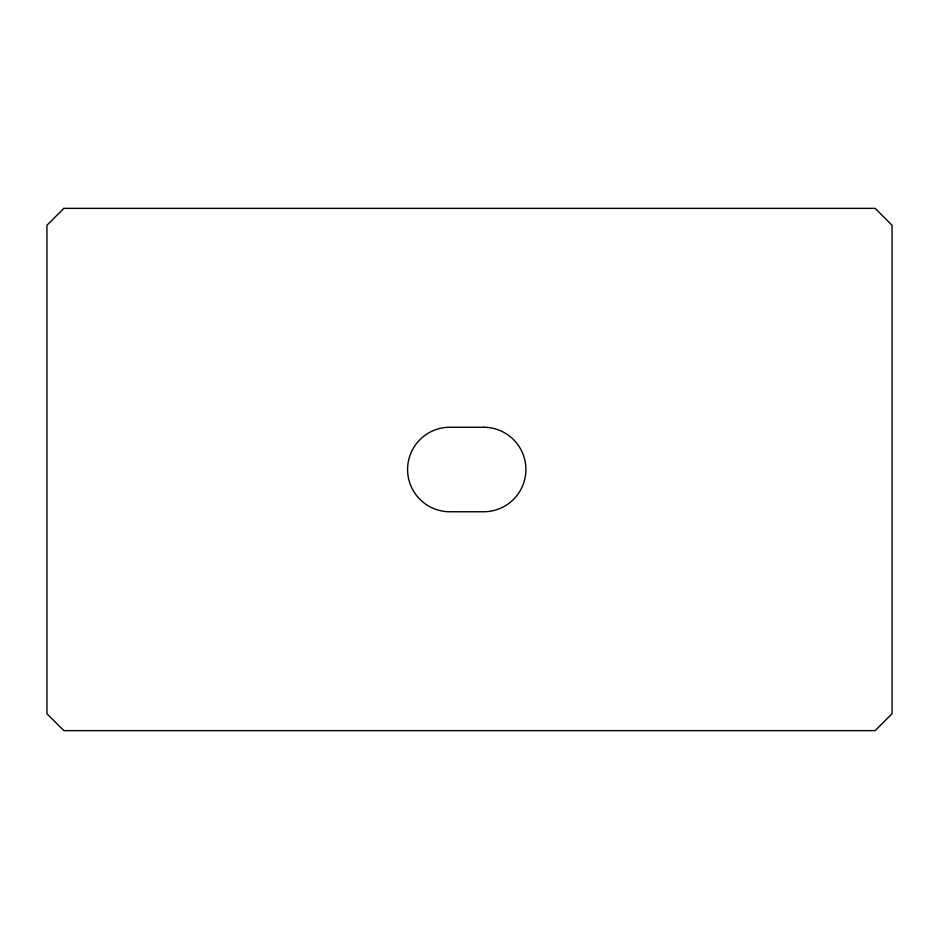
<?xml version="1.0" encoding="UTF-8"?>
<svg xmlns="http://www.w3.org/2000/svg" width="939" height="939" viewBox="0 0 939 939"><rect width="100%" height="100%" fill="white"/><g stroke="black" fill="none" stroke-linecap="round" stroke-linejoin="round"><path stroke-width="1.41" d="M63.852 208.364L46.95 225.266L46.95 713.734L63.852 730.636L875.148 730.636L892.05 713.734L892.05 225.266L875.148 208.364L63.852 208.364M483.644 427.245L449.84 427.245A42.255 42.255 0 0 0 407.585 469.5A42.255 42.255 0 0 0 449.84 511.755L483.644 511.755A42.255 42.255 0 0 0 525.899 469.5A42.255 42.255 0 0 0 483.644 427.245"/></g></svg>
